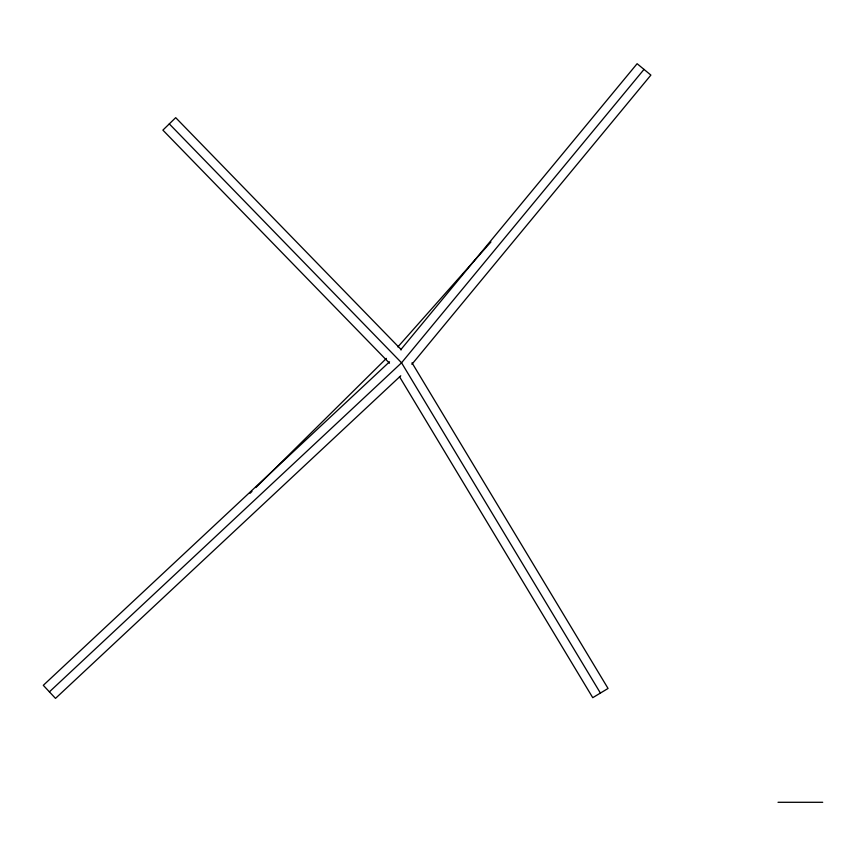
<?xml version="1.0" encoding="UTF-8"?>
<svg xmlns="http://www.w3.org/2000/svg" width="866" height="866" viewBox="0 0 866 866"><rect width="100%" height="100%" fill="white"/><g stroke="black" fill="none" stroke-linecap="round" stroke-linejoin="round"><path stroke-width="1.3" d="M400.687 349.81L637.116 63.705L650.886 75.093L411.88 364.315M644.001 69.399L401.553 362.789L49.405 691.858M397.851 346.92L490.935 241.971M250.058 493.295L251.984 491.39M255.827 487.59L386.398 358.383M389.538 361.793L43.3 685.32L55.5 698.386L400.752 375.768M778.025 802.295L822.7 802.295M401.38 349.788L175.701 117.668L162.884 130.127L389.505 363.211M169.292 123.892L401.553 362.789L600.409 693.06M412 362.811L608.062 688.459L592.745 697.671L399.486 376.667"/></g></svg>
